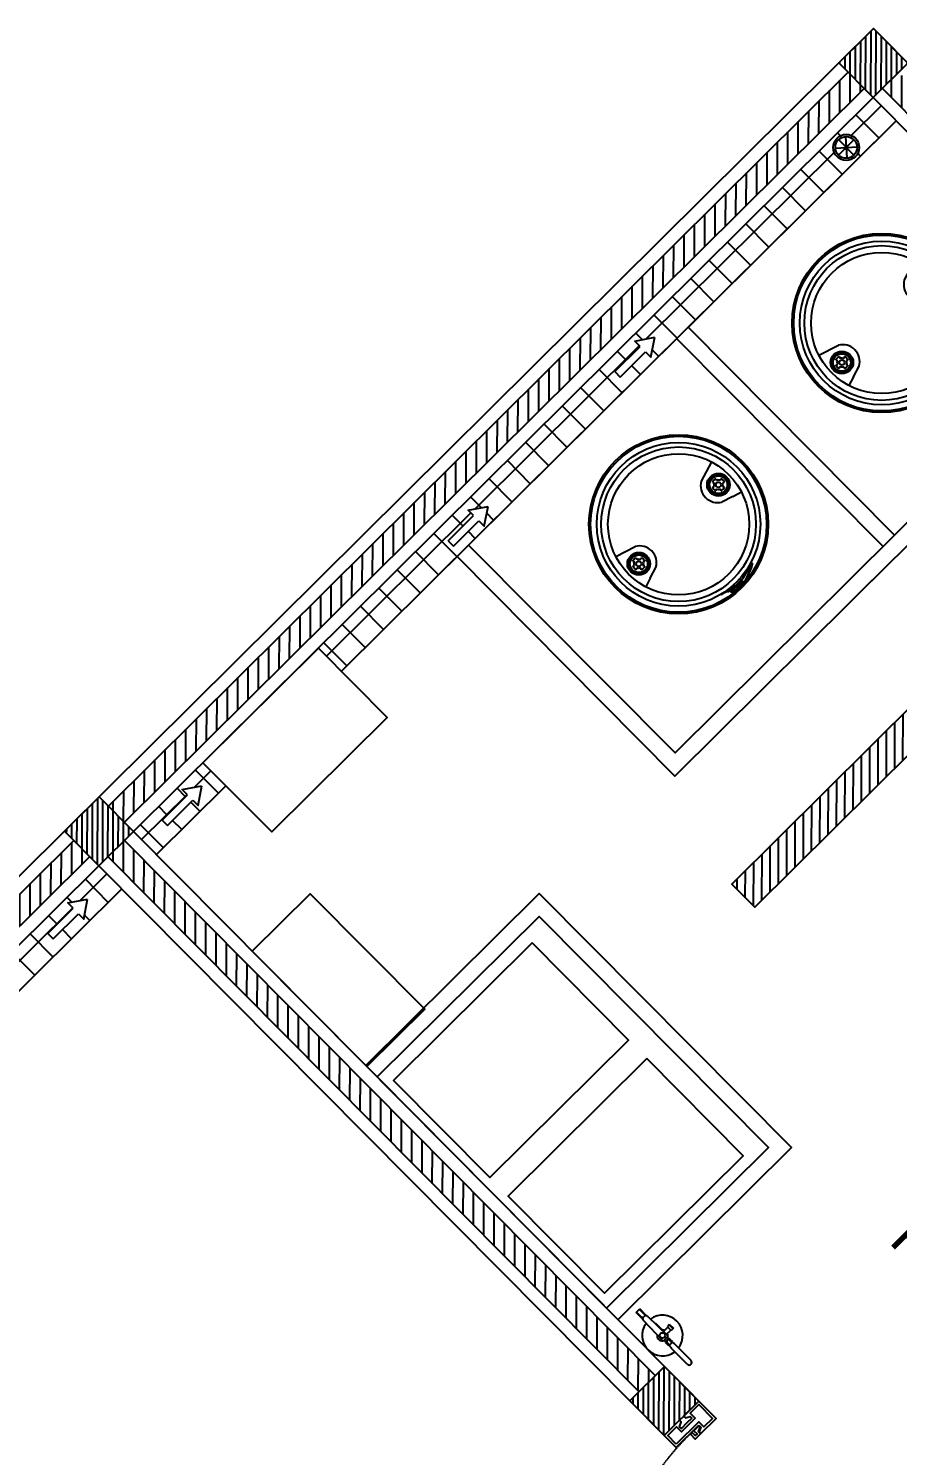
# Model space of a CAD drawing. Header units: millimetres. Extents: x -152054 to 94068, y -14280 to 91468.
# Drawn here: x -3114 to -1285, y 45731 to 48734 of the extents above; entities that cross this region are included whole.
import ezdxf

# ---------------------------------------------------------------- set-up
doc = ezdxf.new("R2010")
doc.units = ezdxf.units.MM
doc.linetypes.add('HIDDEN', pattern=[0.375, 0.25, -0.125])
doc.layers.add('ALM', color=120, linetype='Continuous')
doc.layers.add('Edges', color=7, linetype='Continuous')
doc.styles.get("Standard").update_dxf_attribs({"font": 'arial.ttf'})
pattern_1 = [(89.776744, (64532.218, 69778.256), (-10.8779918, 0.042387), [])]
pattern_2 = [(89.776744, (64532.218, 69778.256), (-21.7559837, 0.084774), [])]

# ---------------------------------------------------------------- blocks, each defined once
blk = doc.blocks.new('plasticwaterdrumplan')
at = {"layer": 'Edges'}
for p, q in [((19.15, 3.55), (22, 2.66)), ((37.52, 3.55), (34.66, 2.66)), ((19.8, 0.65), (19.83, 0.88)), ((19.83, 0.42), (19.8, 0.65)), ((19.83, 0.88), (19.88, 1)), ((19.88, 0.3), (19.83, 0.42)), ((19.88, 1), (20.09, 0.86)), ((19.88, 0.3), (20.09, 0.44)), ((20.09, 0.86), (20.13, 0.97)), ((20.13, 0.33), (20.09, 0.44)), ((20.13, 0.97), (20.23, 1.1)), ((20.23, 0.2), (20.13, 0.33)), ((20.23, 1.1), (20.36, 1.2)), ((20.36, 0.1), (20.23, 0.2)), ((20.33, 1.45), (20.45, 1.5)), ((20.33, 1.45), (20.47, 1.24)), ((20.33, -0.15), (20.47, 0.06)), ((20.36, 1.2), (20.47, 1.24)), ((20.47, 0.06), (20.36, 0.1)), ((20.45, 1.5), (20.68, 1.53)), ((20.68, 1.53), (20.91, 1.5)), ((20.68, 1.01), (20.77, 1)), ((21.03, 1.45), (20.89, 1.24)), ((20.89, 1.24), (21, 1.2)), ((21, 0.1), (20.89, 0.06)), ((21.03, -0.15), (20.89, 0.06)), ((20.91, 1.5), (21.03, 1.45)), ((21, 1.2), (21.13, 1.1)), ((21.13, 0.2), (21, 0.1)), ((21.13, 1.1), (21.23, 0.97)), ((21.23, 0.33), (21.13, 0.2)), ((21.23, 0.97), (21.27, 0.86)), ((21.27, 0.44), (21.23, 0.33)), ((21.48, 1), (21.27, 0.86)), ((21.48, 0.3), (21.27, 0.44)), ((21.48, 1), (21.53, 0.88)), ((21.53, 0.42), (21.48, 0.3)), ((21.53, 0.88), (21.56, 0.65)), ((21.56, 0.65), (21.53, 0.42)), ((35.13, 0.88), (35.1, 0.65)), ((35.1, 0.65), (35.13, 0.42)), ((35.19, 1), (35.13, 0.88)), ((35.13, 0.42), (35.19, 0.3)), ((35.19, 1), (35.39, 0.86)), ((35.19, 0.3), (35.39, 0.44)), ((35.44, 0.97), (35.39, 0.86)), ((35.39, 0.44), (35.44, 0.33)), ((35.54, 1.1), (35.44, 0.97)), ((35.44, 0.33), (35.54, 0.2)), ((35.67, 1.2), (35.54, 1.1)), ((35.54, 0.2), (35.67, 0.1)), ((35.76, 1.5), (35.63, 1.45)), ((35.63, 1.45), (35.78, 1.24)), ((35.63, -0.15), (35.78, 0.06)), ((35.78, 1.24), (35.67, 1.2)), ((35.67, 0.1), (35.78, 0.06)), ((35.99, 1.53), (35.76, 1.5)), ((35.99, 1.01), (35.89, 1)), ((36.22, 1.5), (35.99, 1.53)), ((36.34, 1.45), (36.2, 1.24)), ((36.3, 1.2), (36.2, 1.24)), ((36.2, 0.06), (36.3, 0.1)), ((36.34, -0.15), (36.2, 0.06)), ((36.34, 1.45), (36.22, 1.5)), ((36.44, 1.1), (36.3, 1.2)), ((36.3, 0.1), (36.44, 0.2)), ((36.54, 0.97), (36.44, 1.1)), ((36.44, 0.2), (36.54, 0.33)), ((36.58, 0.86), (36.54, 0.97)), ((36.54, 0.33), (36.58, 0.44)), ((36.79, 1), (36.58, 0.86)), ((36.79, 0.3), (36.58, 0.44)), ((36.84, 0.88), (36.79, 1)), ((36.79, 0.3), (36.84, 0.42)), ((36.87, 0.65), (36.84, 0.88)), ((36.84, 0.42), (36.87, 0.65)), ((20.41, -1.85), (19.15, -2.26)), ((20.45, -0.2), (20.33, -0.15)), ((20.41, -1.85), (22, -1.35)), ((20.68, -0.23), (20.45, -0.2)), ((20.91, -0.2), (20.68, -0.23)), ((21.03, -0.15), (20.91, -0.2)), ((36.26, -1.85), (34.66, -1.35)), ((35.63, -0.15), (35.76, -0.2)), ((35.76, -0.2), (35.99, -0.23)), ((35.99, -0.23), (36.22, -0.2)), ((36.22, -0.2), (36.34, -0.15)), ((36.26, -1.85), (37.52, -2.26)), ((25.72, -10.23), (26.59, -10.46)), ((25.73, -10.21), (26.78, -10.49)), ((26.36, -10.41), (26.54, -10.46)), ((26.36, -10.43), (26.53, -10.48)), ((26.54, -10.46), (26.53, -10.48)), ((26.54, -10.46), (26.59, -10.47)), ((26.59, -10.46), (26.6, -10.46)), ((26.6, -10.48), (26.59, -10.47)), ((26.62, -10.47), (26.6, -10.46)), ((26.6, -10.46), (26.75, -10.5)), ((26.61, -10.48), (26.6, -10.48)), ((26.61, -10.48), (26.61, -10.49)), ((26.62, -10.5), (26.61, -10.49)), ((26.63, -10.48), (26.62, -10.47)), ((26.62, -10.47), (26.62, -10.47)), ((26.63, -10.5), (26.62, -10.5)), ((26.64, -10.49), (26.63, -10.48)), ((26.63, -10.51), (26.63, -10.5)), ((26.64, -10.52), (26.63, -10.51)), ((26.65, -10.5), (26.64, -10.49)), ((26.64, -10.49), (26.64, -10.49)), ((26.64, -10.53), (26.64, -10.52)), ((26.64, -10.54), (26.64, -10.53)), ((26.64, -10.57), (26.65, -10.54)), ((26.65, -10.54), (26.64, -10.54)), ((26.64, -10.59), (26.64, -10.57)), ((26.65, -10.61), (26.64, -10.59)), ((26.65, -10.51), (26.65, -10.5)), ((26.66, -10.52), (26.65, -10.51)), ((26.65, -10.51), (26.65, -10.51)), ((26.65, -10.54), (26.67, -10.53)), ((26.66, -10.53), (26.65, -10.55)), ((26.65, -10.55), (26.65, -10.54)), ((26.65, -10.55), (26.65, -10.55)), ((26.66, -10.64), (26.65, -10.61)), ((26.66, -10.53), (26.66, -10.52)), ((26.67, -10.56), (26.66, -10.57)), ((26.66, -10.57), (26.66, -10.59)), ((26.66, -10.59), (26.66, -10.6)), ((26.66, -10.6), (26.67, -10.62)), ((26.68, -10.66), (26.66, -10.64)), ((26.67, -10.53), (26.69, -10.51)), ((26.68, -10.54), (26.67, -10.56)), ((26.67, -10.62), (26.69, -10.64)), ((26.7, -10.53), (26.68, -10.54)), ((26.7, -10.67), (26.68, -10.66)), ((26.69, -10.51), (26.72, -10.5)), ((26.7, -10.56), (26.69, -10.59)), ((26.69, -10.59), (26.7, -10.63)), ((26.69, -10.64), (26.71, -10.65)), ((26.72, -10.53), (26.7, -10.53)), ((26.72, -10.54), (26.7, -10.56)), ((26.7, -10.63), (26.72, -10.65)), ((26.73, -10.68), (26.7, -10.67)), ((26.71, -10.65), (26.73, -10.66)), ((26.72, -10.5), (26.75, -10.5)), ((26.74, -10.52), (26.72, -10.53)), ((26.75, -10.53), (26.72, -10.54)), ((26.72, -10.65), (26.77, -10.66)), ((26.73, -10.66), (26.76, -10.67)), ((26.75, -10.69), (26.73, -10.68)), ((26.77, -10.53), (26.74, -10.52)), ((26.75, -10.5), (26.77, -10.5)), ((26.75, -10.5), (26.77, -10.51)), ((26.78, -10.54), (26.75, -10.53)), ((26.78, -10.69), (26.75, -10.69)), ((26.76, -10.67), (26.77, -10.66)), ((26.77, -10.5), (26.8, -10.51)), ((26.8, -10.51), (26.77, -10.51)), ((26.79, -10.54), (26.77, -10.53)), ((26.77, -10.66), (26.81, -10.68)), ((26.78, -10.49), (27.01, -10.56)), ((26.78, -10.49), (26.8, -10.51)), ((26.78, -10.54), (26.8, -10.55)), ((26.81, -10.68), (26.78, -10.69)), ((26.81, -10.55), (26.79, -10.54)), ((26.8, -10.51), (26.82, -10.53)), ((26.81, -10.55), (26.8, -10.55)), ((26.81, -10.55), (26.81, -10.55)), ((26.81, -10.55), (26.85, -10.56)), ((26.81, -10.68), (26.81, -10.68)), ((26.81, -10.68), (26.93, -10.71)), ((26.82, -10.53), (26.84, -10.55)), ((26.84, -10.55), (26.85, -10.56)), ((26.85, -10.56), (27.07, -10.63)), ((26.9, -10.77), (26.89, -10.83)), ((26.89, -10.83), (26.9, -10.77)), ((26.89, -10.83), (26.9, -10.88)), ((26.9, -10.88), (26.89, -10.83)), ((26.89, -10.83), (26.89, -10.83)), ((26.9, -10.83), (26.89, -10.83)), ((26.93, -10.72), (26.9, -10.77)), ((26.9, -10.77), (26.93, -10.72)), ((26.9, -10.77), (26.91, -10.77)), ((26.9, -10.83), (26.91, -10.77)), ((26.9, -10.77), (26.9, -10.77)), ((26.9, -10.83), (26.91, -10.78)), ((26.91, -10.88), (26.9, -10.83)), ((26.9, -10.88), (26.9, -10.83)), ((26.9, -10.83), (26.9, -10.83)), ((26.9, -10.88), (26.91, -10.93)), ((26.91, -10.88), (26.9, -10.88)), ((26.9, -10.88), (26.9, -10.88)), ((26.9, -10.88), (26.9, -10.88)), ((26.92, -10.93), (26.9, -10.88)), ((26.92, -10.93), (26.9, -10.88)), ((26.91, -10.78), (26.93, -10.73)), ((26.91, -10.77), (26.93, -10.73)), ((26.91, -10.77), (26.91, -10.78)), ((26.91, -10.83), (26.92, -10.78)), ((26.92, -10.78), (26.91, -10.83)), ((26.91, -10.83), (26.92, -10.88)), ((26.91, -10.88), (26.91, -10.83)), ((26.93, -10.93), (26.91, -10.88)), ((26.92, -10.93), (26.91, -10.88)), ((26.91, -10.93), (26.95, -10.98)), ((26.92, -10.93), (26.91, -10.93)), ((26.92, -10.78), (26.94, -10.73)), ((26.94, -10.73), (26.92, -10.78)), ((26.92, -10.88), (26.93, -10.93)), ((26.92, -10.93), (26.92, -10.93)), ((26.92, -10.93), (26.92, -10.93)), ((26.95, -10.98), (26.92, -10.93)), ((26.95, -10.97), (26.92, -10.93)), ((26.95, -10.98), (26.92, -10.93)), ((26.93, -10.71), (26.93, -10.72)), ((26.93, -10.72), (26.94, -10.71)), ((26.94, -10.71), (26.93, -10.71)), ((26.93, -10.73), (26.94, -10.72)), ((26.93, -10.73), (26.94, -10.72)), ((26.93, -10.73), (26.93, -10.72)), ((26.93, -10.72), (26.93, -10.72)), ((26.93, -10.73), (26.93, -10.73)), ((26.93, -10.93), (26.96, -10.97)), ((26.96, -10.97), (26.93, -10.93)), ((26.94, -10.72), (26.94, -10.71)), ((26.95, -10.72), (26.94, -10.73)), ((26.94, -10.73), (26.95, -10.72)), ((26.95, -10.72), (26.94, -10.72)), ((26.94, -10.72), (26.94, -10.72)), ((27.05, -10.75), (26.95, -10.72)), ((26.95, -10.72), (26.95, -10.72)), ((26.99, -11.01), (26.95, -10.97)), ((26.95, -10.98), (26.95, -10.97)), ((26.95, -10.98), (26.99, -11.02)), ((26.99, -11.01), (26.95, -10.98)), ((26.99, -11.01), (26.95, -10.98)), ((26.95, -10.98), (26.95, -10.98)), ((26.95, -10.98), (26.95, -10.98)), ((26.96, -10.97), (27, -11)), ((27, -11), (26.96, -10.97)), ((26.99, -11.01), (26.99, -11.01)), ((26.99, -11.01), (26.99, -11.01)), ((26.99, -11.01), (26.99, -11.02)), ((27.04, -11.03), (26.99, -11.01)), ((27.04, -11.03), (26.99, -11.01)), ((27.04, -11.04), (26.99, -11.01)), ((26.99, -11.02), (27.04, -11.04)), ((27.02, -10.78), (27, -10.85)), ((27, -10.85), (27.02, -10.91)), ((27, -11), (27.04, -11.02)), ((27.04, -11.03), (27, -11)), ((27.05, -10.75), (27.02, -10.78)), ((27.02, -10.91), (27.07, -10.96)), ((27.04, -11.02), (27.32, -11.11)), ((27.32, -11.13), (27.04, -11.03)), ((27.32, -11.12), (27.04, -11.03)), ((27.32, -11.12), (27.04, -11.03)), ((27.31, -11.13), (27.04, -11.04)), ((27.04, -11.04), (27.04, -11.04)), ((27.31, -11.13), (27.04, -11.04)), ((27.26, -10.81), (27.05, -10.75)), ((27.07, -10.63), (27.11, -10.63)), ((27.08, -10.63), (27.07, -10.63)), ((27.07, -10.96), (27.13, -10.98)), ((27.08, -10.63), (27.11, -10.63)), ((27.09, -10.64), (27.08, -10.63)), ((27.09, -10.64), (27.11, -10.63)), ((27.1, -10.64), (27.09, -10.64)), ((27.1, -10.64), (27.11, -10.64)), ((27.11, -10.64), (27.1, -10.64)), ((27.17, -10.64), (27.11, -10.63)), ((27.11, -10.63), (27.11, -10.63)), ((27.11, -10.63), (27.11, -10.63)), ((27.11, -10.63), (27.17, -10.64)), ((27.11, -10.63), (27.17, -10.64)), ((27.11, -10.64), (27.11, -10.63)), ((27.11, -10.64), (27.11, -10.64)), ((27.11, -10.64), (27.17, -10.65)), ((27.11, -10.64), (27.17, -10.65)), ((27.15, -10.65), (27.11, -10.64)), ((27.13, -10.98), (27.2, -10.96)), ((27.17, -10.66), (27.15, -10.65)), ((28.04, -10.93), (27.15, -10.65)), ((27.44, -10.69), (27.17, -10.64)), ((27.44, -10.68), (27.17, -10.64)), ((27.44, -10.68), (27.17, -10.64)), ((27.43, -10.7), (27.17, -10.65)), ((27.44, -10.69), (27.17, -10.65)), ((27.17, -10.66), (27.43, -10.7)), ((27.2, -10.96), (27.25, -10.91)), ((27.25, -10.91), (27.27, -10.85)), ((27.27, -10.85), (27.26, -10.81)), ((28, -11.04), (27.26, -10.81)), ((27.31, -11.13), (27.6, -11.21)), ((27.6, -11.2), (27.31, -11.13)), ((27.32, -11.11), (27.6, -11.19)), ((27.6, -11.19), (27.32, -11.12)), ((27.6, -11.2), (27.32, -11.12)), ((27.6, -11.2), (27.32, -11.13)), ((27.43, -10.7), (27.7, -10.74)), ((27.7, -10.73), (27.43, -10.7)), ((27.44, -10.68), (27.71, -10.72)), ((27.71, -10.72), (27.44, -10.68)), ((27.71, -10.73), (27.44, -10.69)), ((27.71, -10.72), (27.44, -10.69)), ((27.6, -11.19), (27.89, -11.24)), ((27.88, -11.25), (27.6, -11.19)), ((27.88, -11.25), (27.6, -11.2)), ((27.88, -11.25), (27.6, -11.2)), ((27.88, -11.26), (27.6, -11.2)), ((27.88, -11.26), (27.6, -11.21)), ((27.98, -10.76), (27.7, -10.73)), ((27.7, -10.74), (27.98, -10.76)), ((27.71, -10.72), (27.98, -10.74)), ((27.98, -10.75), (27.71, -10.72)), ((27.98, -10.75), (27.71, -10.72)), ((27.98, -10.75), (27.71, -10.73)), ((28.17, -11.28), (27.88, -11.25)), ((28.17, -11.29), (27.88, -11.25)), ((28.17, -11.28), (27.88, -11.25)), ((28.17, -11.29), (27.88, -11.26)), ((28.17, -11.29), (27.88, -11.26)), ((27.89, -11.24), (28.17, -11.27)), ((28.25, -10.76), (27.98, -10.74)), ((28.25, -10.77), (27.98, -10.75)), ((28.25, -10.77), (27.98, -10.75)), ((28.25, -10.76), (27.98, -10.75)), ((28.25, -10.78), (27.98, -10.76)), ((27.98, -10.76), (28.25, -10.78)), ((28.04, -11.11), (28, -11.04)), ((28.01, -11.04), (28, -11.04)), ((28.01, -11.04), (28.04, -11.1)), ((28.02, -11.05), (28.01, -11.04)), ((28.02, -11.05), (28.04, -11.1)), ((28.02, -11.05), (28.05, -11.09)), ((28.02, -11.05), (28.02, -11.05)), ((28.03, -11.05), (28.02, -11.05)), ((28.05, -11.09), (28.03, -11.05)), ((28.03, -11.05), (28.05, -11.09)), ((28.03, -11.05), (28.05, -11.09)), ((28.03, -11.05), (28.03, -11.05)), ((28.03, -11.05), (28.03, -11.05)), ((28.03, -11.05), (28.07, -11.06)), ((28.04, -10.93), (28.09, -10.9)), ((28.05, -10.93), (28.04, -10.93)), ((28.05, -11.09), (28.04, -11.1)), ((28.04, -11.1), (28.04, -11.1)), ((28.04, -11.1), (28.13, -11.12)), ((28.04, -11.1), (28.12, -11.12)), ((28.13, -11.13), (28.04, -11.11)), ((28.1, -10.9), (28.05, -10.93)), ((28.1, -10.91), (28.05, -10.93)), ((28.05, -10.93), (28.05, -10.93)), ((28.06, -10.93), (28.05, -10.93)), ((28.12, -11.11), (28.05, -11.09)), ((28.05, -11.09), (28.05, -11.09)), ((28.05, -11.09), (28.05, -11.09)), ((28.05, -11.09), (28.12, -11.12)), ((28.05, -11.09), (28.12, -11.11)), ((28.1, -10.91), (28.06, -10.93)), ((28.1, -10.91), (28.06, -10.94)), ((28.06, -10.94), (28.1, -10.92)), ((28.06, -10.94), (28.06, -10.93)), ((28.06, -10.94), (28.11, -10.95)), ((28.06, -10.94), (28.06, -10.94)), ((28.08, -11.07), (28.07, -11.06)), ((28.08, -11.07), (28.09, -11.07)), ((28.09, -10.9), (28.18, -10.92)), ((28.09, -11.07), (28.1, -11.07)), ((28.09, -11.07), (28.09, -11.07)), ((28.09, -11.07), (28.09, -11.07)), ((28.18, -10.92), (28.1, -10.9)), ((28.1, -10.91), (28.1, -10.9)), ((28.18, -10.93), (28.1, -10.91)), ((28.17, -10.93), (28.1, -10.91)), ((28.1, -10.91), (28.1, -10.91)), ((28.17, -10.93), (28.1, -10.91)), ((28.1, -10.91), (28.1, -10.91)), ((28.1, -10.92), (28.1, -10.91)), ((28.1, -10.92), (28.17, -10.94)), ((28.1, -11.07), (28.1, -11.07)), ((28.1, -11.07), (28.1, -11.07)), ((28.11, -11.07), (28.1, -11.07)), ((28.11, -10.95), (28.11, -10.95)), ((28.11, -10.95), (28.11, -10.95)), ((28.14, -10.96), (28.11, -10.95)), ((28.11, -10.95), (28.11, -10.95)), ((28.11, -10.95), (28.11, -10.95)), ((28.11, -11.07), (28.14, -11.07)), ((28.19, -11.07), (28.12, -11.11)), ((28.12, -11.11), (28.19, -11.07)), ((28.12, -11.12), (28.2, -11.08)), ((28.12, -11.12), (28.19, -11.08)), ((28.12, -11.12), (28.12, -11.11)), ((28.12, -11.11), (28.12, -11.11)), ((28.13, -11.12), (28.12, -11.12)), ((28.12, -11.12), (28.12, -11.12)), ((28.13, -11.12), (28.2, -11.08)), ((28.2, -11.09), (28.13, -11.13)), ((28.17, -10.99), (28.14, -10.96)), ((28.14, -11.07), (28.16, -11.05)), ((28.16, -11.05), (28.17, -11.02)), ((28.18, -10.93), (28.17, -10.93)), ((28.17, -10.93), (28.17, -10.93)), ((28.17, -10.93), (28.17, -10.94)), ((28.21, -11), (28.17, -10.93)), ((28.21, -11), (28.17, -10.93)), ((28.17, -10.94), (28.21, -11)), ((28.17, -11.02), (28.17, -10.99)), ((28.17, -11.27), (28.46, -11.29)), ((28.46, -11.29), (28.17, -11.28)), ((28.46, -11.3), (28.17, -11.28)), ((28.17, -11.29), (28.46, -11.31)), ((28.46, -11.3), (28.17, -11.29)), ((28.46, -11.3), (28.17, -11.29)), ((28.18, -10.92), (28.18, -10.93)), ((28.22, -11), (28.18, -10.92)), ((28.18, -10.92), (28.23, -11)), ((28.22, -11), (28.18, -10.93)), ((28.21, -11), (28.19, -11.07)), ((28.19, -11.08), (28.21, -11)), ((28.19, -11.07), (28.21, -11)), ((28.19, -11.08), (28.19, -11.07)), ((28.19, -11.07), (28.19, -11.07)), ((28.2, -11.08), (28.19, -11.08)), ((28.23, -11), (28.2, -11.09)), ((28.2, -11.08), (28.22, -11)), ((28.2, -11.08), (28.22, -11)), ((28.2, -11.08), (28.2, -11.08)), ((28.21, -11), (28.22, -11)), ((28.21, -11), (28.21, -11)), ((28.21, -11), (28.21, -11)), ((28.22, -11), (28.22, -11)), ((28.25, -10.76), (28.52, -10.77)), ((28.52, -10.77), (28.25, -10.76)), ((28.52, -10.78), (28.25, -10.77)), ((28.52, -10.78), (28.25, -10.77)), ((28.25, -10.78), (28.52, -10.79)), ((28.52, -10.79), (28.25, -10.78)), ((28.43, -10.93), (29.05, -10.92)), ((28.44, -11.17), (28.43, -10.93)), ((28.43, -10.93), (28.44, -10.94)), ((29.04, -10.93), (28.44, -10.94)), ((29.04, -10.93), (28.44, -10.94)), ((28.44, -10.94), (28.44, -11.16)), ((28.44, -10.94), (28.45, -11.16)), ((28.44, -10.94), (28.45, -10.95)), ((28.44, -10.94), (28.44, -10.94)), ((29.04, -11.15), (28.44, -11.16)), ((28.44, -11.16), (28.44, -11.17)), ((28.45, -11.16), (28.44, -11.16)), ((28.44, -11.17), (29.05, -11.16)), ((28.45, -10.95), (29.03, -10.94)), ((29.03, -10.94), (28.45, -10.95)), ((29.03, -10.94), (28.45, -10.95)), ((28.46, -11.15), (28.45, -10.95)), ((28.45, -10.95), (28.45, -11.15)), ((28.45, -10.95), (28.45, -10.95)), ((28.45, -10.95), (28.45, -10.95)), ((28.45, -10.95), (28.45, -11.15)), ((29.03, -11.14), (28.45, -11.15)), ((28.45, -11.15), (28.45, -11.15)), ((28.45, -11.15), (28.45, -11.16)), ((28.46, -11.15), (28.45, -11.15)), ((29.04, -11.15), (28.45, -11.16)), ((29.03, -11.15), (28.45, -11.15)), ((29.03, -11.14), (28.46, -11.15)), ((28.46, -11.29), (28.75, -11.28)), ((28.75, -11.29), (28.46, -11.29)), ((28.75, -11.29), (28.46, -11.3)), ((28.76, -11.29), (28.46, -11.3)), ((28.76, -11.3), (28.46, -11.3)), ((28.76, -11.3), (28.46, -11.31)), ((28.52, -10.77), (28.79, -10.77)), ((28.79, -10.77), (28.52, -10.77)), ((28.79, -10.78), (28.52, -10.78)), ((28.79, -10.78), (28.52, -10.78)), ((28.52, -10.79), (28.79, -10.79)), ((28.79, -10.79), (28.52, -10.79)), ((28.75, -11.28), (29.04, -11.25)), ((29.04, -11.26), (28.75, -11.29)), ((29.04, -11.26), (28.75, -11.29)), ((29.05, -11.27), (28.76, -11.3)), ((29.05, -11.27), (28.76, -11.29)), ((29.05, -11.27), (28.76, -11.3)), ((29.06, -10.76), (28.79, -10.77)), ((29.06, -10.76), (28.79, -10.77)), ((29.06, -10.77), (28.79, -10.78)), ((29.06, -10.77), (28.79, -10.78)), ((29.06, -10.78), (28.79, -10.79)), ((28.79, -10.79), (29.06, -10.78)), ((29.03, -10.94), (29.04, -10.93)), ((29.03, -10.94), (29.03, -11.14)), ((29.03, -11.15), (29.03, -10.94)), ((29.03, -11.14), (29.03, -10.94)), ((29.03, -10.94), (29.03, -10.94)), ((29.03, -10.94), (29.03, -10.94)), ((29.03, -11.15), (29.03, -11.14)), ((29.03, -11.14), (29.03, -11.14)), ((29.04, -11.15), (29.03, -11.15)), ((29.04, -10.93), (29.05, -10.92)), ((29.04, -11.15), (29.04, -10.93)), ((29.04, -11.15), (29.04, -10.93)), ((29.04, -10.93), (29.04, -10.93)), ((29.05, -11.16), (29.04, -11.15)), ((29.04, -11.15), (29.04, -11.15)), ((29.04, -11.25), (29.33, -11.21)), ((29.33, -11.21), (29.04, -11.26)), ((29.33, -11.22), (29.04, -11.26)), ((29.05, -10.92), (29.05, -11.16)), ((29.33, -11.22), (29.05, -11.27)), ((29.33, -11.22), (29.05, -11.27)), ((29.05, -11.27), (29.33, -11.23)), ((29.06, -10.76), (29.33, -10.74)), ((29.33, -10.75), (29.06, -10.77)), ((29.33, -10.75), (29.06, -10.76)), ((29.06, -10.78), (29.33, -10.76)), ((29.33, -10.76), (29.06, -10.78)), ((29.33, -10.76), (29.06, -10.77)), ((29.81, -10.63), (29.33, -10.75)), ((29.8, -10.63), (29.33, -10.75)), ((29.8, -10.63), (29.33, -10.74)), ((29.81, -10.64), (29.33, -10.75)), ((29.33, -10.75), (29.33, -10.74)), ((29.33, -10.75), (29.33, -10.75)), ((29.33, -10.75), (29.33, -10.75)), ((29.33, -10.75), (29.34, -10.76)), ((29.33, -10.75), (29.33, -10.76)), ((29.33, -10.76), (29.33, -10.76)), ((29.33, -10.76), (29.34, -10.76)), ((29.33, -10.77), (29.34, -10.76)), ((29.33, -10.76), (29.33, -10.76)), ((29.33, -10.76), (29.33, -10.76)), ((29.33, -10.76), (29.34, -10.76)), ((29.33, -10.76), (29.33, -10.76)), ((29.33, -10.76), (29.33, -10.77)), ((29.33, -10.76), (29.33, -10.76)), ((29.83, -11.05), (29.33, -11.22)), ((29.33, -11.21), (29.83, -11.05)), ((29.83, -11.06), (29.33, -11.22)), ((29.83, -11.06), (29.33, -11.22)), ((29.84, -11.06), (29.33, -11.23)), ((29.84, -11.07), (29.33, -11.23)), ((29.33, -11.21), (29.33, -11.21)), ((29.33, -11.21), (29.33, -11.21)), ((29.33, -11.21), (29.33, -11.21)), ((29.33, -11.21), (29.33, -11.21)), ((29.33, -11.21), (29.33, -11.21)), ((29.33, -11.21), (29.33, -11.21)), ((29.33, -11.21), (29.33, -11.21)), ((29.33, -11.21), (29.33, -11.22)), ((29.33, -11.22), (29.33, -11.23)), ((29.33, -11.22), (29.33, -11.22)), ((29.33, -11.22), (29.33, -11.22)), ((29.33, -11.22), (29.33, -11.22)), ((29.33, -11.22), (29.33, -11.22)), ((29.33, -11.23), (29.33, -11.23)), ((29.81, -10.64), (29.34, -10.76)), ((29.34, -10.76), (29.81, -10.65)), ((29.34, -10.76), (29.34, -10.76)), ((30.28, -10.5), (29.8, -10.63)), ((30.28, -10.5), (29.8, -10.63)), ((30.28, -10.51), (29.81, -10.63)), ((30.28, -10.51), (29.81, -10.64)), ((30.29, -10.51), (29.81, -10.64)), ((29.81, -10.65), (30.29, -10.52)), ((30.32, -10.87), (29.83, -11.05)), ((29.83, -11.05), (30.32, -10.87)), ((30.32, -10.88), (29.83, -11.06)), ((30.33, -10.88), (29.83, -11.06)), ((30.33, -10.88), (29.84, -11.07)), ((30.33, -10.88), (29.84, -11.06)), ((30.76, -10.36), (30.28, -10.5)), ((30.76, -10.37), (30.28, -10.51)), ((30.76, -10.37), (30.28, -10.5)), ((30.76, -10.37), (30.28, -10.51)), ((30.29, -10.52), (30.76, -10.38)), ((30.76, -10.38), (30.29, -10.51)), ((30.32, -10.87), (30.8, -10.67)), ((30.8, -10.67), (30.32, -10.87)), ((30.8, -10.68), (30.32, -10.88)), ((30.81, -10.68), (30.33, -10.88)), ((30.81, -10.68), (30.33, -10.88)), ((30.33, -10.88), (30.81, -10.69)), ((30.76, -10.36), (31.23, -10.22)), ((30.76, -10.38), (31.3, -10.22)), ((31.23, -10.22), (30.76, -10.37)), ((31.23, -10.22), (30.76, -10.37)), ((31.24, -10.23), (30.76, -10.38)), ((31.23, -10.23), (30.76, -10.37)), ((30.8, -10.67), (31.26, -10.46)), ((31.27, -10.46), (30.8, -10.67)), ((31.27, -10.46), (30.8, -10.68)), ((31.28, -10.47), (30.81, -10.69)), ((31.27, -10.47), (30.81, -10.68)), ((31.28, -10.47), (30.81, -10.68)), ((31.26, -10.21), (31.23, -10.22)), ((31.26, -10.21), (31.23, -10.22)), ((31.27, -10.21), (31.23, -10.22)), ((31.27, -10.22), (31.23, -10.23)), ((31.27, -10.22), (31.24, -10.23)), ((31.26, -10.21), (31.3, -10.2)), ((31.3, -10.2), (31.26, -10.21)), ((31.26, -10.46), (31.33, -10.42)), ((31.3, -10.2), (31.27, -10.21)), ((31.3, -10.21), (31.27, -10.22)), ((31.3, -10.21), (31.27, -10.22)), ((31.3, -10.44), (31.27, -10.46)), ((31.31, -10.45), (31.27, -10.46)), ((31.31, -10.45), (31.27, -10.47)), ((31.31, -10.45), (31.28, -10.47)), ((31.31, -10.45), (31.28, -10.47)), ((31.3, -10.2), (31.33, -10.19)), ((31.33, -10.19), (31.3, -10.2)), ((31.33, -10.19), (31.3, -10.2)), ((31.34, -10.2), (31.3, -10.21)), ((31.33, -10.2), (31.3, -10.21)), ((31.3, -10.22), (31.34, -10.21)), ((31.34, -10.43), (31.3, -10.44)), ((31.34, -10.43), (31.31, -10.45)), ((31.35, -10.43), (31.31, -10.45)), ((31.35, -10.43), (31.31, -10.45)), ((31.31, -10.45), (31.35, -10.44)), ((31.36, -10.18), (31.33, -10.19)), ((31.37, -10.18), (31.33, -10.19)), ((31.37, -10.18), (31.33, -10.19)), ((31.37, -10.19), (31.33, -10.2)), ((31.33, -10.42), (31.4, -10.39)), ((31.34, -10.21), (31.4, -10.19)), ((31.37, -10.19), (31.34, -10.2)), ((31.38, -10.41), (31.34, -10.43)), ((31.37, -10.41), (31.34, -10.43)), ((31.38, -10.41), (31.35, -10.43)), ((31.35, -10.44), (31.39, -10.42)), ((31.38, -10.42), (31.35, -10.43)), ((31.4, -10.17), (31.36, -10.18)), ((31.4, -10.17), (31.37, -10.18)), ((31.4, -10.18), (31.37, -10.19)), ((31.4, -10.18), (31.37, -10.18)), ((31.4, -10.18), (31.37, -10.19)), ((31.41, -10.39), (31.37, -10.41)), ((31.41, -10.39), (31.38, -10.41)), ((31.42, -10.4), (31.38, -10.42)), ((31.42, -10.4), (31.38, -10.41)), ((31.42, -10.4), (31.39, -10.42)), ((31.4, -10.17), (31.43, -10.16)), ((31.43, -10.16), (31.4, -10.17)), ((31.44, -10.17), (31.4, -10.18)), ((31.43, -10.17), (31.4, -10.18)), ((31.43, -10.17), (31.4, -10.18)), ((31.4, -10.19), (31.44, -10.18)), ((31.4, -10.39), (31.44, -10.37)), ((31.45, -10.37), (31.41, -10.39)), ((31.44, -10.37), (31.41, -10.39)), ((31.42, -10.4), (31.46, -10.38)), ((31.45, -10.38), (31.42, -10.4)), ((31.45, -10.38), (31.42, -10.4)), ((31.47, -10.15), (31.43, -10.16)), ((31.47, -10.15), (31.43, -10.16)), ((31.47, -10.16), (31.43, -10.17)), ((31.47, -10.16), (31.43, -10.17)), ((31.44, -10.18), (31.5, -10.16)), ((31.47, -10.17), (31.44, -10.17)), ((31.44, -10.37), (31.51, -10.33)), ((31.48, -10.35), (31.44, -10.37)), ((31.48, -10.36), (31.45, -10.37)), ((31.49, -10.36), (31.45, -10.38)), ((31.49, -10.36), (31.45, -10.38)), ((31.46, -10.38), (31.49, -10.36)), ((31.5, -10.14), (31.47, -10.15)), ((31.5, -10.15), (31.47, -10.16)), ((31.5, -10.15), (31.47, -10.15)), ((31.5, -10.15), (31.47, -10.16)), ((31.5, -10.16), (31.47, -10.17)), ((31.51, -10.33), (31.48, -10.35)), ((31.52, -10.34), (31.48, -10.36)), ((31.53, -10.34), (31.49, -10.36)), ((31.52, -10.34), (31.49, -10.36)), ((31.52, -10.34), (31.49, -10.36)), ((31.5, -10.14), (31.53, -10.13)), ((31.54, -10.14), (31.5, -10.15)), ((31.54, -10.14), (31.5, -10.15)), ((31.53, -10.14), (31.5, -10.15)), ((31.5, -10.16), (31.54, -10.15)), ((31.54, -10.15), (31.5, -10.16)), ((31.51, -10.33), (31.54, -10.31)), ((31.55, -10.32), (31.51, -10.33)), ((31.56, -10.32), (31.52, -10.34)), ((31.55, -10.32), (31.52, -10.34)), ((31.56, -10.32), (31.52, -10.34)), ((31.57, -10.13), (31.53, -10.13)), ((31.57, -10.13), (31.53, -10.14)), ((31.56, -10.33), (31.53, -10.34)), ((31.57, -10.13), (31.54, -10.14)), ((31.57, -10.14), (31.54, -10.15)), ((31.57, -10.14), (31.54, -10.14)), ((31.54, -10.15), (31.59, -10.14)), ((31.54, -10.31), (31.61, -10.27)), ((31.59, -10.3), (31.55, -10.32)), ((31.58, -10.3), (31.55, -10.32)), ((31.59, -10.3), (31.56, -10.32)), ((31.59, -10.3), (31.56, -10.32)), ((31.56, -10.33), (31.6, -10.31)), ((31.6, -10.12), (31.57, -10.13)), ((31.6, -10.12), (31.57, -10.13)), ((31.6, -10.13), (31.57, -10.14)), ((31.6, -10.13), (31.57, -10.13)), ((31.59, -10.14), (31.57, -10.14)), ((31.61, -10.28), (31.58, -10.3)), ((31.6, -10.13), (31.59, -10.14)), ((31.59, -10.14), (31.6, -10.14)), ((31.61, -10.14), (31.59, -10.14)), ((31.59, -10.14), (31.59, -10.14)), ((31.62, -10.28), (31.59, -10.3)), ((31.62, -10.28), (31.59, -10.3)), ((31.63, -10.29), (31.59, -10.3)), ((31.6, -10.12), (31.63, -10.13)), ((31.63, -10.13), (31.6, -10.12)), ((31.6, -10.12), (31.6, -10.12)), ((31.62, -10.13), (31.6, -10.12)), ((31.6, -10.12), (31.6, -10.13)), ((31.62, -10.13), (31.6, -10.13)), ((31.62, -10.13), (31.6, -10.13)), ((31.6, -10.13), (31.6, -10.13)), ((31.6, -10.14), (31.62, -10.15)), ((31.63, -10.29), (31.6, -10.31)), ((31.63, -10.15), (31.61, -10.14)), ((31.61, -10.27), (31.66, -10.24)), ((31.65, -10.26), (31.61, -10.28)), ((31.64, -10.14), (31.62, -10.13)), ((31.64, -10.14), (31.62, -10.13)), ((31.62, -10.13), (31.62, -10.13)), ((31.65, -10.14), (31.62, -10.13)), ((31.62, -10.13), (31.62, -10.13)), ((31.62, -10.13), (31.63, -10.13)), ((31.62, -10.15), (31.64, -10.16)), ((31.65, -10.26), (31.62, -10.28)), ((31.66, -10.26), (31.62, -10.28)), ((31.65, -10.13), (31.63, -10.13)), ((31.63, -10.13), (31.63, -10.13)), ((31.65, -10.14), (31.63, -10.13)), ((31.65, -10.16), (31.63, -10.15)), ((31.66, -10.27), (31.63, -10.29)), ((31.66, -10.27), (31.63, -10.29)), ((31.66, -10.15), (31.64, -10.14)), ((31.65, -10.14), (31.64, -10.14)), ((31.64, -10.14), (31.64, -10.14)), ((31.65, -10.15), (31.64, -10.14)), ((31.64, -10.16), (31.65, -10.17)), ((31.67, -10.15), (31.65, -10.13)), ((31.65, -10.14), (31.65, -10.13)), ((31.67, -10.15), (31.65, -10.14)), ((31.67, -10.15), (31.65, -10.14)), ((31.65, -10.14), (31.65, -10.14)), ((31.67, -10.17), (31.65, -10.15)), ((31.66, -10.15), (31.65, -10.15)), ((31.66, -10.17), (31.65, -10.16)), ((31.65, -10.17), (31.66, -10.19)), ((31.67, -10.24), (31.65, -10.26)), ((31.68, -10.24), (31.65, -10.26)), ((31.67, -10.15), (31.66, -10.15)), ((31.68, -10.16), (31.66, -10.15)), ((31.67, -10.18), (31.66, -10.17)), ((31.66, -10.19), (31.67, -10.2)), ((31.67, -10.23), (31.66, -10.24)), ((31.66, -10.24), (31.67, -10.24)), ((31.66, -10.27), (31.7, -10.25)), ((31.69, -10.25), (31.66, -10.26)), ((31.69, -10.25), (31.66, -10.27)), ((31.7, -10.25), (31.66, -10.27)), ((31.67, -10.15), (31.69, -10.16)), ((31.67, -10.15), (31.67, -10.15)), ((31.68, -10.16), (31.67, -10.15)), ((31.67, -10.15), (31.67, -10.15)), ((31.68, -10.16), (31.67, -10.15)), ((31.67, -10.17), (31.68, -10.16)), ((31.68, -10.18), (31.67, -10.17)), ((31.68, -10.2), (31.67, -10.18)), ((31.67, -10.2), (31.67, -10.22)), ((31.67, -10.22), (31.67, -10.23)), ((31.67, -10.24), (31.68, -10.23)), ((31.67, -10.24), (31.68, -10.24)), ((31.68, -10.16), (31.69, -10.16)), ((31.7, -10.18), (31.68, -10.16)), ((31.68, -10.16), (31.68, -10.16)), ((31.68, -10.16), (31.68, -10.16)), ((31.69, -10.18), (31.68, -10.16)), ((31.69, -10.18), (31.68, -10.16)), ((31.69, -10.2), (31.68, -10.18)), ((31.69, -10.18), (31.68, -10.18)), ((31.68, -10.21), (31.68, -10.2)), ((31.68, -10.23), (31.68, -10.21)), ((31.68, -10.24), (31.69, -10.23)), ((31.68, -10.24), (31.69, -10.25)), ((31.7, -10.17), (31.69, -10.16)), ((31.69, -10.19), (31.69, -10.18)), ((31.7, -10.19), (31.69, -10.18)), ((31.69, -10.18), (31.69, -10.18)), ((31.7, -10.18), (31.69, -10.18)), ((31.7, -10.19), (31.69, -10.19)), ((31.7, -10.21), (31.69, -10.19)), ((31.69, -10.19), (31.69, -10.2)), ((31.69, -10.21), (31.69, -10.2)), ((31.7, -10.21), (31.69, -10.21)), ((31.69, -10.23), (31.69, -10.21)), ((31.69, -10.23), (31.7, -10.21)), ((31.69, -10.25), (31.7, -10.23)), ((31.69, -10.25), (31.69, -10.23)), ((31.69, -10.23), (31.7, -10.23)), ((31.69, -10.23), (31.69, -10.23)), ((31.69, -10.25), (31.7, -10.25)), ((31.69, -10.25), (31.69, -10.25)), ((31.7, -10.19), (31.7, -10.17)), ((31.7, -10.18), (31.7, -10.17)), ((31.7, -10.19), (31.7, -10.18)), ((31.7, -10.19), (31.71, -10.21)), ((31.7, -10.19), (31.7, -10.19)), ((31.7, -10.21), (31.7, -10.19)), ((31.7, -10.21), (31.7, -10.19)), ((31.7, -10.19), (31.7, -10.19)), ((31.71, -10.21), (31.7, -10.23)), ((31.7, -10.21), (31.71, -10.21)), ((31.7, -10.23), (31.7, -10.21)), ((31.7, -10.21), (31.7, -10.21)), ((31.7, -10.21), (31.7, -10.21)), ((31.7, -10.23), (31.7, -10.21)), ((31.7, -10.25), (31.7, -10.23)), ((31.7, -10.23), (31.7, -10.23)), ((31.7, -10.25), (31.7, -10.23)), ((31.7, -10.23), (31.7, -10.23)), ((31.7, -10.25), (31.7, -10.25))]:
    blk.add_line(p, q, dxfattribs=at)
for centre, radius in [((28.33, 0.65), 12.22), ((28.33, 0.65), 12), ((28.33, 0.65), 11.16), ((28.33, 0.65), 10.55), ((28.33, 0.65), 9.63), ((20.68, 0.65), 1.55), ((20.68, 0.65), 1.39), ((20.68, 0.65), 1.33), ((35.99, 0.65), 1.55), ((35.99, 0.65), 1.39), ((35.99, 0.65), 1.33), ((20.68, 0.65), 1.2), ((20.68, 0.65), 0.36), ((35.99, 0.65), 1.2), ((35.99, 0.65), 0.36)]:
    blk.add_circle(centre, radius, dxfattribs=at)
for centre, start, end in [((20.85, 0.65), 299.8169, 60.1831), ((35.81, 0.65), 119.8169, 240.1831)]:
    blk.add_arc(centre, 2.31, start, end, dxfattribs=at)
blk = doc.blocks.new('Fire Extinguisher_top_dwgmodels.com')
at = {"color": 0}
for p, q in [((-111.7, 8), (-47, 8)), ((-34.9, 6.6), (-37.6, 6.6)), ((-34.9, 8), (-34.9, -8)), ((-34.9, 8), (-23.5, 8)), ((-34.9, 4.6), (-23.2, 4.6)), ((-34.8, 5.7), (-23.2, 5.7)), ((-18.9, 6.3), (-18.9, -6.3)), ((-18.9, 6.3), (-13.5, 6.3)), ((-13.5, -10), (-13.5, 10)), ((-13.5, 10), (70.6, 8.9)), ((10.3, 9.7), (10.3, 11.5)), ((10.7, 9.7), (10.7, 11.5)), ((75, 7.5), (102.5, 7.5)), ((76.7, 5.9), (102.5, 5.9)), ((78.5, 0.9), (78.5, -0.9)), ((102.5, 7.5), (102.5, -7.5)), ((-111.7, -8), (-47, -8)), ((-34.9, -6.6), (-37.6, -6.6)), ((-34.9, -4.6), (-23.2, -4.6)), ((-34.9, -8), (-23.5, -8)), ((-34.8, -5.7), (-23.2, -5.7)), ((-18.9, -6.3), (-13.5, -6.3)), ((-13.5, -10), (70.6, -8.9)), ((-8, -38), (-8, -28.4)), ((8, -28.4), (-8, -28.4)), ((-8, -36.1), (8, -36.1)), ((8, -38), (-8, -38)), ((-6, -9.9), (-6, -28.4)), ((6, -9.7), (6, -28.4)), ((8, -38), (8, -28.4)), ((10.3, -9.7), (10.3, -9.7)), ((10.7, -9.9), (10.7, -9.7)), ((10.8, -10.2), (11, -9.9)), ((10.9, -10.4), (38.5, -10.4)), ((10.9, -11.2), (38.5, -11.2)), ((75, -7.5), (102.5, -7.5)), ((76.7, -5.9), (102.5, -5.9))]:
    blk.add_line(p, q, dxfattribs=at)
blk.add_circle((0, 0), 8, dxfattribs=at)
for centre, radius, start, end in [((0, 0), 60, 8.6363, 172.3377), ((-111.7, 0), 8, 90, 270), ((-48.9, -37), 45.1, 75.4552, 87.5164), ((-23.6, 0.6), 7.45, 50.2127, 88.8117), ((-23.3, 7.7), 1.98, 271.9881, 358.9526), ((-25.5, 0), 5.13, 297.4534, 62.5466), ((0, 0), 16, 147.6298, 156.9032), ((0, 0), 16, 37.0611, 141.3809), ((10.5, 11.5), 0.177, 14.0852, 165.9148), ((70.5, 0.9), 8, 0, 89.221), ((0, 0), 60, 187.6623, 351.3637), ((-48.9, 37), 45.1, 272.4836, 284.5448), ((-23.6, -0.6), 7.45, 271.1883, 309.7873), ((-23.3, -7.7), 1.98, 1.0474, 88.0119), ((0, 0), 16, 203.0968, 212.3702), ((0, 0), 16, 218.6191, 247.9757), ((-11.2, -9.9), 0.819, 184.1848, 357.3731), ((0, 0), 16, 292.0243, 310.0558), ((10.5, -11), 1.25, 101.8101, 350.1732), ((10.5, -11), 0.907, 90, 346.3844), ((10.2, -9.7), 0.107, 282.2941, 2.9308), ((10.4, -9.9), 0.229, 277.2272, 346.9737), ((11.1, -10.8), 0.447, 116.5651, 243.4349), ((0, 0), 16, 312.0013, 315.4535), ((10.5, -11), 0.907, 40.2976, 70.7774), ((10.5, -11), 1.25, 27.9629, 66.6982), ((0, 0), 16, 319.3461, 322.9389), ((38.3, -10.8), 0.447, 296.5651, 63.4349), ((70.5, -0.9), 8, 270.779, 0)]:
    blk.add_arc(centre, radius, start, end, dxfattribs=at)

msp = doc.modelspace()

# ---------------------------------------------------------------- hatches: boundary and pattern name
at = {"transparency": 33554559}
h = msp.add_hatch(dxfattribs=at)
h.set_pattern_fill('ANSI31', color=1, scale=3.426165, angle=44.7767)
h.set_pattern_definition(pattern_1)
h.paths.add_polyline_path([(-5453.2, 44648.8), (-5526.1, 44576.4), (-5453.7, 44503.4), (-5380.8, 44575.8)])
h.paths.add_polyline_path([(-4282.1, 45810.7), (-4209.7, 45737.8), (-4136.7, 45810.2), (-4209.1, 45883.1)])
h.paths.add_polyline_path([(-2892.7, 47044.5), (-2965.1, 47117.5), (-3038.1, 47045.1), (-2965.7, 46972.1)])
h.paths.add_polyline_path([(-1335.6, 48734.3), (-1408.6, 48661.9), (-1336.2, 48589), (-1263.2, 48661.4)])
h.paths.add_polyline_path([(-686.5, 48080.1), (-759.4, 48007.7), (-687, 47934.7), (-614.1, 48007.1)])
h.paths.add_polyline_path([(-406.8, 48357.6), (-479.8, 48285.2), (-407.4, 48212.3), (-334.4, 48284.7)])
h.paths.add_polyline_path([(1506.9, 46429), (1433.9, 46356.6), (1506.3, 46283.6), (1579.3, 46356)])
h.paths.add_polyline_path([(1076.4, 46001.8), (979.1, 45905.3), (1051.5, 45832.3), (1148.8, 45928.9)])
h.paths.add_polyline_path([(-329.9, 44461.6), (-232.6, 44558.2), (-305, 44631.1), (-402.3, 44534.6)])
h.paths.add_polyline_path([(-475.3, 44462.2), (-402.3, 44534.6), (-474.7, 44607.6), (-547.7, 44535.2)])
h.paths.add_polyline_path([(-1193.3, 43605), (-1096, 43701.5), (-1168.4, 43774.4), (-1265.7, 43677.9)])
h.paths.add_polyline_path([(-1196.2, 45334.8), (-1268.6, 45407.7), (-1341.5, 45335.5), (-1269.1, 45262.5)])
h.paths.add_polyline_path([(-2549.7, 42403.9), (-2647, 42307.3), (-2574.6, 42234.4), (-2477.3, 42330.9)])
h.paths.add_polyline_path([(-2890.3, 42065.9), (-2963.3, 41993.5), (-2890.9, 41920.5), (-2817.9, 41992.9)])
h.paths.add_polyline_path([(-3523.2, 42557.7), (-3450.2, 42630.1), (-3522.6, 42703.1), (-3595.6, 42630.7)])
h.paths.add_polyline_path([(-4009.6, 42075.1), (-4082, 42148.1), (-4154.9, 42075.7), (-4082.5, 42002.7)])
h.paths.add_polyline_path([(-4487.9, 43675.9), (-4560.8, 43603.5), (-4488.4, 43530.6), (-4415.5, 43603)])
h.paths.add_polyline_path([(-4974.9, 43047.9), (-5047.2, 43120.9), (-5120.2, 43048.5), (-5047.8, 42975.5)])
h = msp.add_hatch()
h.set_pattern_fill('ANSI31', color=1, scale=6.85233, angle=44.7767)
h.set_pattern_definition(pattern_2)
h.paths.add_polyline_path([(-2945.8, 47098), (-2912, 47064), (-1355.5, 48608.4), (-1389.3, 48642.5)])
h = msp.add_hatch()
h.set_pattern_fill('ANSI31', color=1, scale=6.85233, angle=44.7767)
h.set_pattern_definition(pattern_2)
h.paths.add_polyline_path([(-1282.7, 48642.1), (-1316.7, 48608.3), (-740, 48027), (-705.9, 48060.8)])
h = msp.add_hatch()
h.set_pattern_fill('ANSI37', color=4, scale=17.130826, angle=89.7767)
h.set_pattern_definition([(134.77674, (64532.22, 69778.256), (-38.60937, -38.30965), []), (224.77674, (64532.22, 69778.256), (38.30965, -38.60937), [])])
h.paths.add_polyline_path([(-1336.2, 48589), (-2503.6, 47430.6), (-2455.3, 47382), (-1287.9, 48540.3)])
h.paths.add_polyline_path([(-1880.1, 48012.2), (-1826.6, 48065.4), (-1837.9, 48076.7), (-1796.2, 48084.5), (-1804.2, 48042.9), (-1815.4, 48054.1), (-1868.9, 48000.9)], flags=16)
h.paths.add_polyline_path([(-2146.9, 47728.3), (-2154.9, 47686.7), (-2166.1, 47698), (-2219.6, 47644.8), (-2230.8, 47656.1), (-2177.4, 47709.3), (-2188.6, 47720.6)], flags=16)
h.paths.add_polyline_path([(-1373.7, 48503.5, -1), (-1412.6, 48464.9, -1)], flags=16)
h.paths.add_polyline_path([(-1376.9, 48500.4, -1), (-1409.4, 48468, -1)], flags=0)
h.paths.add_polyline_path([(-2746.8, 47189.3), (-2892.7, 47044.5), (-2844.5, 46995.9), (-2698.5, 47140.7)])
h.paths.add_polyline_path([(-2832.7, 47068.3), (-2779.2, 47121.6), (-2790.4, 47132.9), (-2748.8, 47140.6), (-2756.7, 47099), (-2768, 47110.3), (-2821.4, 47057.1)], flags=16)
h.paths.add_polyline_path([(-2965.7, 46972.1), (-5380.8, 44575.8), (-5332.5, 44527.2), (-2917.4, 46923.5)])
h.paths.add_polyline_path([(-4224, 45674.3), (-4232, 45632.7), (-4243.2, 45644), (-4296.7, 45590.8), (-4307.9, 45602.1), (-4254.5, 45655.3), (-4265.7, 45666.6)], flags=16)
h.paths.add_polyline_path([(-3062.1, 46818.2), (-3073.3, 46829.5), (-3019.8, 46882.8), (-3031.1, 46894), (-2989.4, 46901.8), (-2997.4, 46860.2), (-3008.6, 46871.5)], flags=16)
h.paths.add_polyline_path([(-5223, 44681.4), (-5231, 44639.8), (-5242.2, 44651.1), (-5295.7, 44597.9), (-5306.9, 44609.2), (-5253.5, 44662.4), (-5264.7, 44673.7)], flags=16)
h.paths.add_polyline_path([(-5453.7, 44503.4), (-5940.1, 44020.8), (-5891.9, 43972.1), (-5405.5, 44454.8)])
h.paths.add_polyline_path([(-5611.7, 44294.5), (-5619.6, 44252.9), (-5630.9, 44264.1), (-5684.3, 44210.9), (-5695.6, 44222.2), (-5642.1, 44275.4), (-5653.3, 44286.7)], flags=16)
at = {"true_color": 0xf8d731}
h = msp.add_hatch(dxfattribs=at)
h.set_pattern_fill('ANSI31', color=40, scale=5.481864, angle=44.7767)
h.set_pattern_definition([(89.776744, (69322.608, 69888.073), (-17.404787, 0.067819), [])])
h.paths.add_polyline_path([(-1050.2, 47512.9), (-1633.9, 46933.8), (-1609.8, 46909.4), (-1585.6, 46885.1), (-1001.9, 47464.3)])
h = msp.add_hatch()
h.set_pattern_fill('ANSI31', color=1, scale=6.85233, angle=44.7767)
h.set_pattern_definition(pattern_2)
h.paths.add_polyline_path([(-2985, 46991.6), (-3018.8, 47025.6), (-4189.8, 45863.7), (-4156, 45829.6)])
h = msp.add_hatch()
h.set_pattern_fill('ANSI31', color=1, scale=6.85233, angle=44.7767)
h.set_pattern_definition(pattern_2)
h.paths.add_polyline_path([(-2912.2, 47025.2), (-2946.2, 46991.4), (-1829.1, 45865.5), (-1795, 45899.3)])
at = {"transparency": 33554559}
h = msp.add_hatch(dxfattribs=at)
h.set_pattern_fill('ANSI31', color=1, scale=3.426165, angle=44.7767)
h.set_pattern_definition(pattern_1)
h.paths.add_polyline_path([(-1775.6, 45918.6), (-1848.5, 45846.2), (-1776.2, 45773.3), (-1703.2, 45845.7)])

# ---------------------------------------------------------------- linework, layer by layer
for points in [[(-3038.1, 47045.1), (-1335.6, 48734.3), (-686.5, 48080.1), (-406.8, 48357.6), (1579.3, 46356), (1075.8, 45856.5)], [(-2945.8, 47098), (-1389.3, 48642.5)], [(-2912, 47064), (-1355.5, 48608.4)], [(-1316.7, 48608.3), (-740, 48027)], [(-1667.1, 45809.3), (-2892.7, 47044.5), (-1336.2, 48589), (-687, 47934.7), (-407.4, 48212.3), (1433.9, 46356.6), (1076.4, 46001.8), (982.3, 46096.7), (885, 46000.2), (979.1, 45905.3)], [(-2892.7, 47044.5), (-1336.2, 48589)], [(-2455.3, 47382), (-1287.9, 48540.3)], [(-1774.4, 48057.7), (-1287.9, 48540.3), (-853.6, 48102.6), (-1291.3, 47668.2), (-1725.7, 48106)], [(-1409.4, 48468), (-1376.9, 48500.4)], [(-1409.3, 48500.5), (-1377, 48467.9)], [(-1394.5, 48507.1), (-1391.8, 48461.3)], [(-1416, 48482.8), (-1370.3, 48485.6)], [(-2260.8, 47575), (-1725.7, 48106), (-1291.3, 47668.2)], [(-1826.6, 48065.4), (-1837.9, 48076.7), (-1796.2, 48084.5)], [(-1815.4, 48054.1), (-1804.2, 48042.9), (-1796.2, 48084.5)], [(-1315.7, 47644), (-1750, 48081.8)], [(-1880.1, 48012.2), (-1826.6, 48065.4)], [(-1868.9, 48000.9), (-1815.4, 48054.1)], [(-829.4, 48078.2), (-1340.2, 47571.5)], [(-1880.1, 48012.2), (-1868.9, 48000.9)], [(-2177.4, 47709.3), (-2188.6, 47720.6), (-2146.9, 47728.3)], [(-2166.1, 47698), (-2154.9, 47686.7), (-2146.9, 47728.3)], [(-2230.8, 47656.1), (-2177.4, 47709.3)], [(-2219.6, 47644.8), (-2166.1, 47698)], [(-1291.3, 47668.2), (-1753.4, 47209.7), (-2187.8, 47647.4)], [(-2230.8, 47656.1), (-2219.6, 47644.8)], [(-1291.5, 47619.7), (-1753.6, 47161.2), (-2212.1, 47623.3)], [(-1609.8, 46909.4), (-1585.6, 46885.1), (-1001.9, 47464.3), (-1050.2, 47512.9), (-1633.9, 46933.8), (-1609.8, 46909.4)], [(-2746.8, 47189.3), (-2503.6, 47430.6), (-2358.8, 47284.7), (-2602, 47043.4), (-2746.8, 47189.3)], [(-2844.5, 46995.9), (-2698.5, 47140.7)], [(-2832.7, 47068.3), (-2779.2, 47121.6)], [(-2779.2, 47121.6), (-2790.4, 47132.9), (-2748.8, 47140.6)], [(-2768, 47110.3), (-2756.7, 47099), (-2748.8, 47140.6)], [(-2821.4, 47057.1), (-2768, 47110.3)], [(-2832.7, 47068.3), (-2821.4, 47057.1)], [(-3038.1, 47045.1), (-6085.5, 44021.3)], [(-3018.8, 47025.6), (-4189.8, 45863.7)], [(-1795, 45899.3), (-2912.2, 47025.2)], [(-2965.7, 46972.1), (-5380.8, 44575.8)], [(-5380.8, 44575.8), (-2965.7, 46972.1)], [(-4156, 45829.6), (-2985, 46991.6)], [(-1749.9, 45746.9), (-2965.7, 46972.1)], [(-1829.1, 45865.5), (-2946.2, 46991.4)], [(-5332.5, 44527.2), (-2917.4, 46923.5)], [(-2643, 46792.9), (-2521.4, 46913.5), (-2280.1, 46670.3), (-2401.7, 46549.7), (-2643, 46792.9)], [(-2404.2, 46552.2), (-2039.4, 46914.1), (-1508.5, 46379.1), (-1873.3, 46017.1)], [(-3073.3, 46829.5), (-3019.8, 46882.8)], [(-3019.8, 46882.8), (-3031.1, 46894), (-2989.4, 46901.8)], [(-3008.6, 46871.5), (-2997.4, 46860.2), (-2989.4, 46901.8)], [(-3062.1, 46818.2), (-3008.6, 46871.5)], [(-2380.1, 46527.8), (-2039.6, 46865.7), (-1556.9, 46379.3), (-1897.4, 46041.4), (-2380.1, 46527.8)], [(-3073.3, 46829.5), (-3062.1, 46818.2)], [(-2054, 46809.9), (-2345.8, 46520.3), (-2143.1, 46316), (-1851.3, 46605.6), (-2054, 46809.9)], [(-1812.4, 46566.4), (-2104.2, 46276.8), (-1901.5, 46072.5), (-1609.7, 46362.1), (-1812.4, 46566.4)], [(-1703.2, 45845.7), (-1776.2, 45773.3)]]:
    msp.add_lwpolyline(points)
for points in [[(-1263.2, 48661.4), (-1336.2, 48589), (-1408.6, 48661.9), (-1335.6, 48734.3)], [(-2892.7, 47044.5), (-2965.7, 46972.1), (-3038.1, 47045.1), (-2965.1, 47117.5)], [(-1703.2, 45845.7), (-1776.2, 45773.3), (-1848.5, 45846.2), (-1775.6, 45918.6)]]:
    msp.add_lwpolyline(points, close=True)
for radius in [27.4, 22.9]:
    msp.add_circle((-1393.1, 48484.2), radius)
at = {"layer": 'ALM'}
for points in [[(-1703.4, 45794.9), (-1699.4, 45790.9), (-1702.7, 45781.1), (-1699.1, 45777.4), (-1667.1, 45809.3), (-1703.2, 45845.7), (-1735.2, 45813.9), (-1731.6, 45810.2), (-1721.8, 45813.5), (-1718.2, 45809.8), (-1729.1, 45799), (-1740.1, 45788.1), (-1743.7, 45791.8), (-1740.4, 45801.6), (-1744, 45805.2), (-1776, 45773.4), (-1750.7, 45747.9)], [(-1750.7, 45755.2), (-1768.8, 45773.4), (-1750.6, 45791.4), (-1740.1, 45780.9), (-1725.5, 45795.3), (-1710.9, 45809.8), (-1721.4, 45820.3), (-1703.2, 45838.4), (-1674.3, 45809.3), (-1692.5, 45791.2), (-1703.4, 45802.1)], [(-1699.8, 45776.7), (-1703.9, 45780.8), (-1700.6, 45790.6), (-1703.4, 45793.4), (-1713.6, 45783.3), (-1707.1, 45776.8), (-1710.7, 45773.1), (-1717.2, 45779.7), (-1720.9, 45776.1), (-1710.8, 45765.9)]]:
    msp.add_lwpolyline(points, close=True, dxfattribs=at)
at = {"layer": 'ALM', "color": 251, "linetype": 'HIDDEN', "ltscale": 0.35}
msp.add_arc((-1307, 45356.2), 590.6, 134.6054, 216.3545, dxfattribs=at)

# ---------------------------------------------------------------- block references
for name, p, xscale, yscale, zscale, rotation in [('plasticwaterdrumplan', (-1621.7, 47799.6), 15.42918522241659, 15.42918522241659, 15.42918522241659, 44.77674371818689), ('plasticwaterdrumplan', (-2049.1, 47376), 15.42918522241659, 15.42918522241659, 15.42918522241659, 44.77674371818689), ('Fire Extinguisher_top_dwgmodels.com', (-1779.9, 45983.8), 0.7138753680538483, 0.7138753680538483, 0.7138753680538483, 134.7767437181869)]:
    msp.add_blockref(name, p, dxfattribs=dict(xscale=xscale, yscale=yscale, zscale=zscale, rotation=rotation))

# ---------------------------------------------------------------- texts
at = {"insert": (-1378.3, 46093.6), "char_height": 102.785, "attachment_point": 1, "rotation": 44.7767}
msp.add_mtext_dynamic_manual_height_columns('\\pxqc;{\\C3;TPS LIMBAH B3  PADAT}', width=1326.959, gutter_width=12, heights=[0], dxfattribs=at)

doc.saveas('drawing.dxf')
